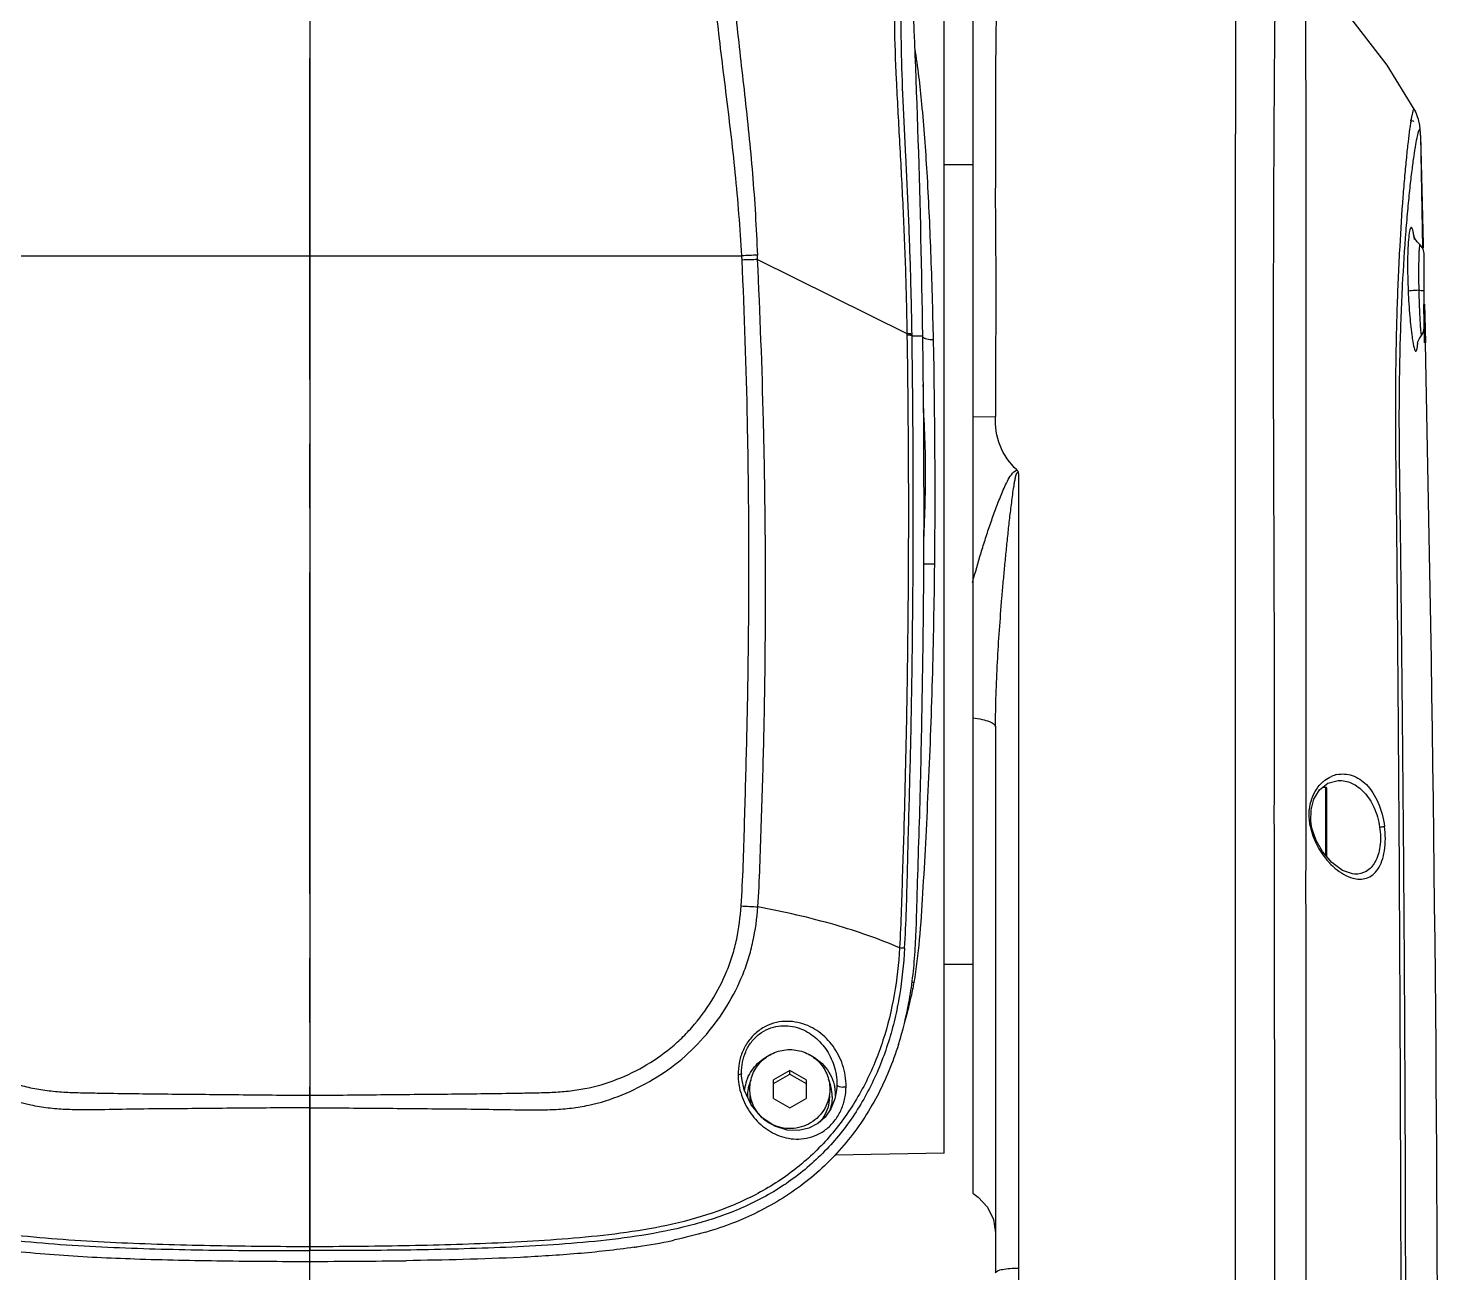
# Model space of a CAD drawing. Header units: millimetres. Extents: x 5828 to 6704, y 123 to 421.
# Drawn here: x 6366.38 to 6374.6, y 265.62 to 272.88 of the extents above; entities that cross this region are included whole.
import ezdxf

# ---------------------------------------------------------------- set-up
doc = ezdxf.new("R2010")
doc.units = ezdxf.units.MM
doc.linetypes.add('CENTER', pattern=[0.6, 0.375, -0.075, 0.075, -0.075])
doc.layers.add('中心线', color=7, linetype='Continuous')
doc.layers.add('外形图', color=7, linetype='Continuous')

msp = doc.modelspace()

# ---------------------------------------------------------------- linework, layer by layer
at = {"layer": '中心线', "linetype": 'CENTER', "ltscale": 5}
msp.add_line((6368.0234, 228.8349), (6368.0234, 277.6395), dxfattribs=at)
at = {"layer": '外形图'}
for p, q in [((6368.0234, 274.2573), (6368.0234, 266.6596)), ((6371.89, 273.3178), (6371.89, 266.0879)), ((6373.4234, 273.3019), (6373.4234, 272.2691)), ((6371.7234, 266.3222), (6371.7234, 273.1924)), ((6374.4618, 272.3422), (6374.4619, 272.3422)), ((6374.4638, 272.3407), (6374.4619, 272.3422)), ((6373.4234, 269.228), (6373.4234, 272.268)), ((6374.5025, 272.259), (6374.5025, 272.2592)), ((6374.5025, 272.259), (6374.5181, 271.6234)), ((6374.5025, 272.259), (6374.5142, 271.603)), ((6371.7234, 272.0906), (6371.89, 272.0906)), ((6374.5181, 271.6234), (6374.5186, 271.6031)), ((6365.503, 271.5573), (6370.5437, 271.5573)), ((6370.6354, 271.5347), (6371.5063, 271.1035)), ((6374.5234, 271.1345), (6374.5234, 271.5712)), ((6374.5201, 271.2739), (6374.5241, 271.0484)), ((6374.5261, 271.274), (6374.5293, 271.1309)), ((6371.5063, 271.1035), (6371.5064, 271.0951)), ((6371.5363, 271.0906), (6371.5361, 271.0991)), ((6371.5363, 271.0906), (6371.5881, 271.0906)), ((6371.5364, 271.0906), (6371.5992, 271.0906)), ((6371.5881, 271.0906), (6371.599, 271.0906)), ((6373.4234, 270.5547), (6373.4234, 271.123)), ((6374.5293, 271.1309), (6374.5311, 271.0485)), ((6371.6021, 270.7929), (6371.602, 270.8057)), ((6371.6026, 270.7928), (6371.6025, 270.8056)), ((6371.89, 270.6181), (6372.023, 270.6192)), ((6372.1593, 268.8258), (6372.1593, 270.2849)), ((6372.1593, 265.6514), (6372.1593, 270.2849)), ((6373.4233, 269.228), (6373.4234, 269.9161)), ((6371.6051, 269.758), (6371.6053, 269.8048)), ((6371.6054, 269.7579), (6371.6056, 269.8047)), ((6371.6689, 269.7573), (6371.6051, 269.7579)), ((6372.0234, 268.8089), (6372.0234, 265.624)), ((6373.9133, 268.4418), (6373.9622, 268.4808)), ((6373.9328, 268.4573), (6373.95, 268.4573)), ((6373.95, 268.059), (6373.95, 268.4573)), ((6373.9622, 268.4808), (6374.0218, 268.4964)), ((6374.0218, 268.4964), (6374.0222, 268.4964)), ((6373.9567, 268.0512), (6373.9567, 268.4506)), ((6373.9845, 268.0186), (6373.9311, 268.0813)), ((6371.7234, 267.424), (6371.89, 267.424)), ((6371.5407, 267.2806), (6371.5416, 267.2845)), ((6371.5415, 267.2795), (6371.5423, 267.2836)), ((6372.1593, 265.6514), (6372.1593, 267.2842)), ((6370.5421, 266.7751), (6370.5416, 266.7891)), ((6370.5435, 266.7567), (6370.5421, 266.7751)), ((6370.5437, 266.7551), (6370.5435, 266.7567)), ((6370.8234, 266.8043), (6370.7281, 266.75)), ((6370.7281, 266.7291), (6370.8234, 266.7835)), ((6370.7281, 266.6414), (6370.7281, 266.75)), ((6370.8234, 266.7835), (6370.8234, 266.8043)), ((6370.9186, 266.75), (6370.8234, 266.8043)), ((6370.8234, 266.7835), (6370.9186, 266.7291)), ((6370.9186, 266.75), (6370.9186, 266.6414)), ((6371.0956, 266.6887), (6371.0955, 266.6884)), ((6371.0971, 266.7078), (6371.0956, 266.6887)), ((6371.0976, 266.7215), (6371.0971, 266.7078)), ((6368.0234, 266.5868), (6368.0234, 265.7755)), ((6370.7281, 266.6414), (6370.8234, 266.587)), ((6370.8234, 266.587), (6370.9186, 266.6414)), ((6371.7234, 266.3222), (6371.0854, 266.3111)), ((6370.6387, 265.9816), (6370.6367, 265.9807)), ((6370.6394, 265.9801), (6370.6375, 265.9791)), ((6368.0234, 265.7755), (6368.0234, 265.7532)), ((6368.0234, 265.7651), (6368.0234, 265.7576)), ((6368.0234, 265.6906), (6368.0234, 265.7532))]:
    msp.add_line(p, q, dxfattribs=at)
for points in [[(6374.4659, 272.4134), (6374.3085, 272.6699), (6374.0714, 272.9759), (6373.8313, 273.2227)], [(6374.5025, 272.259), (6374.5021, 272.2704), (6374.5007, 272.2931), (6374.4976, 272.3188), (6374.4903, 272.3531), (6374.4723, 272.4011), (6374.4659, 272.4134)], [(6373.4234, 271.123), (6373.4234, 271.5308), (6373.4234, 271.9179), (6373.4234, 272.2692)], [(6374.4987, 271.623), (6374.4834, 271.6378), (6374.4688, 271.6584), (6374.4627, 271.6716), (6374.4619, 271.6741)], [(6374.5234, 271.5713), (6374.5179, 271.5978), (6374.5023, 271.6199), (6374.4987, 271.623)], [(6374.4845, 271.0477), (6374.4844, 271.0468), (6374.487, 271.0555), (6374.496, 271.0748), (6374.5079, 271.0917)], [(6374.5079, 271.0917), (6374.518, 271.1082), (6374.5234, 271.1345)], [(6373.867, 268.2303), (6373.8628, 268.2586), (6373.8634, 268.3249), (6373.88, 268.3875), (6373.9133, 268.4418)], [(6373.9311, 268.0813), (6373.894, 268.1465), (6373.8708, 268.2126), (6373.867, 268.2303)], [(6374.1177, 267.9499), (6374.1058, 267.9509), (6374.0469, 267.9718), (6373.9845, 268.0186)], [(6371.0956, 266.6887), (6371.0858, 266.6385), (6371.0621, 266.5801), (6371.0288, 266.5324), (6370.9866, 266.4946), (6370.9344, 266.4673), (6370.874, 266.4537), (6370.8077, 266.4565), (6370.7363, 266.4794), (6370.6614, 266.5289), (6370.597, 266.6046), (6370.5572, 266.6906), (6370.5435, 266.7567)], [(6371.89, 266.0879), (6371.9226, 266.0658), (6371.9768, 266.0075), (6372.0115, 265.9358), (6372.0234, 265.857)]]:
    msp.add_lwpolyline(points, dxfattribs=at)
for centre, radius, start, end in [((6305.2416, 270.1397), 66.3642, 0.821026, 2.790181), ((6370.7109, 268.2781), 3.2834, 91.33253, 92.91797), ((6368.6316, 271.4454), 1.9154, 2.60525, 3.34883), ((6370.6697, 268.2727), 3.2622, 90.60305, 92.19099), ((6368.6196, 271.4793), 2.0165, 1.57475, 2.31271), ((6380.8647, 271.4904), 6.374, 181.21036, 181.94439), ((6307.5701, 270.1732), 64.0355, 0.565826, 0.820896), ((6328.2538, 270.1608), 43.417, 359.46758, 1.19464), ((6375.5031, 271.2347), 1.061, 188.2624, 189.12226), ((6067.2441, 264.3977), 307.359, 358.792221, 1.239895), ((6298.7461, 270.077), 72.86, 359.785923, 0.562953), ((6374.0715, 268.3302), 0.2098, 131.32526, 134.8541), ((6373.95, 268.4506), 0.00667, 0, 90), ((6374.0529, 268.3598), 0.1747, 102.64023, 113.44007), ((6373.004, 277.8251), 9.6834, 277.4754, 277.64516), ((6374.2913, 268.3179), 0.4405, 220.45163, 222.93463), ((6374.2845, 268.3116), 0.4311, 222.94053, 223.52576), ((6371.9963, 291.1174), 23.3983, 266.4293, 266.6697), ((6371.5418, 267.227), 0.0906, 85.56575, 94.11963), ((6369.3451, 267.7213), 2.2404, 348.73462, 349.61169), ((6369.4343, 267.5899), 2.1196, 349.44777, 350.22179), ((6369.3224, 267.6087), 2.2331, 350.23309, 350.97478), ((6369.3984, 267.71), 2.1859, 346.49594, 347.4552), ((6369.1829, 267.6313), 2.3744, 350.9629, 351.67023), ((6369.3718, 267.7159), 2.2132, 347.45559, 348.62857), ((6369.5174, 267.5668), 2.0337, 342.52159, 349.65894), ((6369.4821, 267.6889), 2.0996, 343.3569, 346.52152), ((6370.8002, 266.773), 0.2787, 178.97717, 183.95926), ((6370.8186, 266.6568), 0.2622, 163.47841, 173.97167), ((6370.8164, 266.6573), 0.26, 160.57446, 163.45642), ((6370.818, 266.6539), 0.2416, 157.07326, 164.02862), ((6370.8273, 266.6534), 0.2431, 10.60008, 24.32757), ((6401.9509, 266.6232), 33.9275, 179.93852, 180.06147), ((6370.8183, 266.6538), 0.2419, 169.69, 179.52288), ((6370.8145, 266.654), 0.2382, 179.54638, 179.99993), ((6370.8173, 266.654), 0.241, 180.00006, 181.16838), ((6370.818, 266.6539), 0.2417, 164.04575, 169.69919), ((6370.8189, 266.6541), 0.2288, 180.03924, 192.68006), ((6370.828, 266.6541), 0.2287, 318.95571, 359.95826), ((6370.8306, 266.6541), 0.2397, 7.18993, 10.58459), ((6370.8293, 266.654), 0.2411, 0.00112, 7.18585), ((6370.8322, 266.654), 0.2382, 359.54642, 359.99993), ((6370.8279, 266.6567), 0.2625, 6.76121, 10.86499), ((6370.8299, 266.6569), 0.2605, 0.65202, 6.76676), ((6370.8331, 266.657), 0.2573, 0.00015, 0.64129), ((6370.8228, 266.6996), 0.2343, 228.60743, 242.85494), ((6369.7518, 267.8425), 2.0642, 286.36405, 291.12848), ((6369.8521, 267.5805), 1.7837, 291.15574, 296.12624), ((6369.3241, 269.7931), 4.0633, 278.37452, 278.71511), ((6369.4203, 269.1965), 3.4591, 278.63824, 281.97941), ((6369.5118, 268.7453), 2.9987, 282.05764, 282.30443), ((6367.9601, 311.985), 46.2944, 270.07833, 270.77391)]:
    msp.add_arc(centre, radius, start, end, dxfattribs=at)
for points, knots in [([(6370.5437, 271.5573), (6370.534, 271.7188), (6370.5088, 272.0384), (6370.4521, 272.5067), (6370.4047, 272.8845), (6370.3761, 273.1714), (6370.3602, 273.368), (6370.3511, 273.5473), (6370.3508, 273.7057), (6370.3616, 273.8406), (6370.3816, 273.9509), (6370.4055, 274.038), (6370.4277, 274.0964), (6370.444, 274.1331), (6370.4538, 274.1537), (6370.4611, 274.17), (6370.4641, 274.18), (6370.4644, 274.1843)], [0, 0, 0, 0, 0.182947, 0.362321, 0.533378, 0.613466, 0.688321, 0.756466, 0.816432, 0.867294, 0.909226, 0.942994, 0.969324, 0.979781, 0.988409, 0.995146, 1, 1, 1, 1]), ([(6370.5713, 274.1541), (6370.5713, 274.1496), (6370.5692, 274.1389), (6370.56, 274.1128), (6370.5426, 274.0694), (6370.5213, 274.002), (6370.4989, 273.9143), (6370.4799, 273.8042), (6370.4682, 273.6705), (6370.468, 273.5139), (6370.4765, 273.3373), (6370.4907, 273.144), (6370.5173, 272.8625), (6370.561, 272.4921), (6370.6089, 272.0324), (6370.628, 271.7191), (6370.6345, 271.5607)], [0, 0, 0, 0, 0.005247, 0.01228, 0.031896, 0.058845, 0.093284, 0.135766, 0.186982, 0.247126, 0.315279, 0.389913, 0.469653, 0.639773, 0.818042, 1, 1, 1, 1]), ([(6371.4916, 273.4552), (6371.4887, 273.4519), (6371.4833, 273.4425), (6371.472, 273.4149), (6371.4592, 273.3631), (6371.4471, 273.2816), (6371.438, 273.176), (6371.4327, 273.0496), (6371.4328, 272.8506), (6371.4436, 272.5763), (6371.4628, 272.2274), (6371.4826, 271.8607), (6371.4984, 271.4843), (6371.5045, 271.2309), (6371.5063, 271.1035)], [0, 0, 0, 0, 0.005625, 0.013683, 0.037809, 0.073109, 0.118402, 0.172407, 0.233839, 0.371374, 0.5212, 0.677923, 0.838107, 1, 1, 1, 1]), ([(6371.5361, 271.0991), (6371.5355, 271.1575), (6371.533, 271.274), (6371.5271, 271.5059), (6371.5166, 271.7924), (6371.5006, 272.1298), (6371.4842, 272.4538), (6371.4729, 272.7541), (6371.4727, 272.9826), (6371.4826, 273.1395), (6371.492, 273.2302), (6371.5035, 273.2992), (6371.5129, 273.3373), (6371.5184, 273.3521)], [0, 0, 0, 0, 0.077588, 0.154872, 0.308133, 0.458558, 0.603678, 0.73921, 0.857938, 0.90712, 0.948037, 0.979038, 1, 1, 1, 1]), ([(6372.0234, 273.3224), (6372.0238, 273.3214), (6372.0231, 273.317), (6372.0239, 273.3079), (6372.0237, 273.2923), (6372.0242, 273.2708), (6372.0244, 273.2432), (6372.025, 273.1945), (6372.026, 273.119), (6372.0269, 273.0114), (6372.026, 272.8815), (6372.0239, 272.7303), (6372.0231, 272.5587), (6372.024, 272.3677), (6372.0235, 272.1589), (6372.0216, 271.9336), (6372.0225, 271.6933), (6372.0254, 271.4399), (6372.0248, 271.1748), (6372.0226, 270.8999), (6372.0228, 270.7136), (6372.023, 270.6192)], [0, 0, 0, 0, 0.001197, 0.004655, 0.010372, 0.018341, 0.028553, 0.040992, 0.072421, 0.112337, 0.160468, 0.216525, 0.280164, 0.350951, 0.428392, 0.511957, 0.601016, 0.694967, 0.793246, 0.895233, 1, 1, 1, 1]), ([(6373.6596, 273.2935), (6373.659, 273.2935), (6373.6594, 273.2896), (6373.6582, 273.2853), (6373.6582, 273.2752), (6373.6575, 273.2623), (6373.657, 273.2453), (6373.6565, 273.2246), (6373.6559, 273.2002), (6373.6551, 273.1603), (6373.654, 273.1013), (6373.6527, 273.0199), (6373.6515, 272.9245), (6373.6503, 272.8157), (6373.6494, 272.6938), (6373.6481, 272.5066), (6373.6464, 272.2443), (6373.6447, 271.8989), (6373.6436, 271.5169), (6373.6429, 271.105), (6373.6425, 270.7463), (6373.6449, 270.4506), (6373.6457, 270.1508), (6373.6456, 269.7754), (6373.6488, 269.325), (6373.6487, 268.8744), (6373.6473, 268.4236), (6373.648, 267.8223), (6373.6496, 267.0701), (6373.6505, 266.1671), (6373.6506, 265.2633), (6373.6512, 264.3587), (6373.6524, 263.4535), (6373.65, 262.5474), (6373.6492, 261.6407), (6373.6478, 261.0359), (6373.6451, 260.7334)], [0, 0, 0, 0, 0.000153, 0.000602, 0.001351, 0.002399, 0.003748, 0.005397, 0.007342, 0.009581, 0.014933, 0.021427, 0.029031, 0.037711, 0.047431, 0.05815, 0.082411, 0.110076, 0.140658, 0.173642, 0.208477, 0.226327, 0.244252, 0.280106, 0.315969, 0.351843, 0.387729, 0.423631, 0.495474, 0.567374, 0.63933, 0.711344, 0.783417, 0.85555, 0.927742, 1, 1, 1, 1]), ([(6373.8345, 262.563), (6373.8347, 263.086), (6373.8344, 263.8701), (6373.8341, 264.915), (6373.8347, 265.6978), (6373.8353, 266.48), (6373.8348, 267.2616), (6373.8337, 268.0428), (6373.8361, 268.8232), (6373.8363, 269.6034), (6373.8355, 270.2523), (6373.8358, 270.7663), (6373.8357, 271.1391), (6373.8355, 271.4943), (6373.8353, 271.8265), (6373.8352, 272.1312), (6373.8349, 272.4043), (6373.8341, 272.6105), (6373.8336, 272.757), (6373.8333, 272.852), (6373.8332, 272.9367), (6373.833, 273.0107), (6373.8328, 273.0737), (6373.8326, 273.1256), (6373.8323, 273.1617), (6373.8321, 273.185), (6373.832, 273.1981), (6373.8316, 273.2083), (6373.8319, 273.2158), (6373.8311, 273.22), (6373.8317, 273.2223), (6373.8313, 273.2227)], [0, 0, 0, 0, 0.147177, 0.220666, 0.294094, 0.367471, 0.440801, 0.514082, 0.587304, 0.660451, 0.733652, 0.769922, 0.805106, 0.838589, 0.86988, 0.89859, 0.924338, 0.946757, 0.956624, 0.96555, 0.973503, 0.980454, 0.986373, 0.991242, 0.99505, 0.996551, 0.997783, 0.998744, 0.999434, 0.999853, 1, 1, 1, 1]), ([(6371.6613, 271.066), (6371.6576, 271.2377), (6371.6484, 271.5639), (6371.6274, 272.023), (6371.5988, 272.418), (6371.571, 272.6579), (6371.5541, 272.7647)], [0, 0, 0, 0, 0.302584, 0.574885, 0.809424, 1, 1, 1, 1]), ([(6374.4659, 272.4133), (6374.4655, 272.4141), (6374.4629, 272.4157), (6374.4603, 272.4095), (6374.4577, 272.4025), (6374.4545, 272.3895), (6374.451, 272.3727), (6374.4471, 272.3511), (6374.443, 272.3251), (6374.4367, 272.2817), (6374.4286, 272.2165), (6374.4189, 272.1256), (6374.4089, 272.0184), (6374.3947, 271.8455), (6374.3786, 271.5954), (6374.3641, 271.2596), (6374.3555, 270.8831), (6374.3552, 270.4777), (6374.3613, 270.057), (6374.3653, 269.631), (6374.3687, 269.2047), (6374.3731, 268.6354), (6374.3781, 267.9231), (6374.382, 267.0674), (6374.3854, 266.2105), (6374.3886, 265.0656), (6374.389, 263.9193), (6374.3855, 262.7718), (6374.3808, 262.0536), (6374.3775, 261.4786), (6374.3734, 261.0461), (6374.3719, 260.6111), (6374.378, 260.32), (6374.3827, 260.1738)], [0, 0, 0, 0, 0.000211, 0.00055, 0.001236, 0.002287, 0.003706, 0.005491, 0.00764, 0.010151, 0.016239, 0.023722, 0.032536, 0.042606, 0.066209, 0.093907, 0.124922, 0.158434, 0.193164, 0.227967, 0.262756, 0.297591, 0.367368, 0.437211, 0.507162, 0.57722, 0.717588, 0.787888, 0.858253, 0.893476, 0.928698, 0.964183, 1, 1, 1, 1]), ([(6374.4416, 272.3489), (6374.4427, 272.3482), (6374.4456, 272.3463), (6374.4487, 272.3441), (6374.4511, 272.344)], [0, 0, 0, 0, 0.348756, 1, 1, 1, 1]), ([(6374.5025, 272.2591), (6374.5024, 272.2644), (6374.502, 272.2735), (6374.501, 272.2839), (6374.4998, 272.2898), (6374.4989, 272.2925), (6374.4979, 272.2943), (6374.4953, 272.2949), (6374.4927, 272.2899), (6374.4897, 272.2828), (6374.4861, 272.27), (6374.48, 272.2444), (6374.4718, 272.2004), (6374.4615, 272.1341), (6374.4503, 272.0497), (6374.4386, 271.9479), (6374.4268, 271.8295), (6374.4108, 271.641), (6374.3935, 271.3708), (6374.38, 271.0111), (6374.3748, 270.6129), (6374.3803, 270.1919), (6374.386, 269.761), (6374.3906, 269.3286), (6374.3964, 268.7515), (6374.4031, 268.0294), (6374.4086, 267.1621), (6374.4124, 266.2939), (6374.4145, 265.4247), (6374.4146, 264.5546), (6374.413, 263.6835), (6374.4097, 262.8112), (6374.4058, 262.0837), (6374.4015, 261.5012), (6374.398, 261.0634), (6374.3935, 260.6232), (6374.3985, 260.3288), (6374.4024, 260.1809)], [0, 0, 0, 0, 0.001316, 0.002246, 0.002569, 0.002801, 0.002951, 0.003054, 0.00339, 0.004077, 0.005139, 0.00658, 0.010604, 0.01614, 0.023159, 0.031609, 0.041421, 0.05252, 0.078278, 0.108202, 0.141332, 0.176518, 0.212089, 0.247637, 0.283214, 0.354489, 0.42581, 0.49721, 0.568698, 0.640257, 0.711899, 0.783633, 0.85547, 0.891406, 0.927358, 0.963489, 1, 1, 1, 1]), ([(6374.4642, 271.6721), (6374.4629, 271.6799), (6374.461, 271.6908), (6374.4578, 271.704), (6374.4556, 271.7112), (6374.4534, 271.7166), (6374.4513, 271.7202), (6374.4488, 271.7223), (6374.4459, 271.7216), (6374.4439, 271.7188), (6374.4408, 271.712), (6374.4356, 271.6895), (6374.4334, 271.6683), (6374.432, 271.6518)], [0, 0, 0, 0, 0.186757, 0.259874, 0.319061, 0.364428, 0.396569, 0.417606, 0.434987, 0.459811, 0.496807, 0.611267, 1, 1, 1, 1]), ([(6374.4672, 271.6513), (6374.467, 271.6532), (6374.466, 271.6601), (6374.465, 271.667), (6374.4642, 271.6721)], [0, 0, 0, 0, 0.264354, 1, 1, 1, 1]), ([(6374.432, 271.6518), (6374.4282, 271.6079), (6374.4257, 271.5077), (6374.4278, 271.4077), (6374.4302, 271.3517)], [0, 0, 0, 0, 0.440286, 1, 1, 1, 1]), ([(6374.4987, 271.623), (6374.498, 271.6236), (6374.4956, 271.6169), (6374.4956, 271.6102), (6374.4935, 271.5923), (6374.4931, 271.5798), (6374.4928, 271.5722)], [0, 0, 0, 0, 0.054578, 0.239862, 0.557913, 1, 1, 1, 1]), ([(6370.539, 267.7645), (6370.5504, 267.9213), (6370.5588, 268.2357), (6370.5726, 268.7069), (6370.5817, 269.1783), (6370.5855, 269.6496), (6370.5841, 270.1208), (6370.575, 270.7486), (6370.5591, 271.2191), (6370.545, 271.5325)], [0, 0, 0, 0, 0.125098, 0.250195, 0.37528, 0.500338, 0.625353, 0.750311, 1, 1, 1, 1]), ([(6370.637, 267.7586), (6370.6474, 267.9158), (6370.6567, 268.2308), (6370.6725, 268.703), (6370.6802, 269.1754), (6370.6826, 269.6478), (6370.6794, 270.12), (6370.6676, 270.7491), (6370.6504, 271.2206), (6370.6354, 271.5347)], [0, 0, 0, 0, 0.125092, 0.250182, 0.375262, 0.500318, 0.625335, 0.750298, 1, 1, 1, 1]), ([(6374.4928, 271.5722), (6374.4922, 271.558), (6374.4903, 271.4858), (6374.4909, 271.4136), (6374.4921, 271.3558)], [0, 0, 0, 0, 0.197653, 1, 1, 1, 1]), ([(6374.4921, 271.3558), (6374.4779, 271.355), (6374.4573, 271.3535), (6374.4366, 271.3529), (6374.4302, 271.3517)], [0, 0, 0, 0, 0.687217, 1, 1, 1, 1]), ([(6374.4302, 271.3517), (6374.4324, 271.3021), (6374.4381, 271.2121), (6374.4473, 271.1223), (6374.4531, 271.0822)], [0, 0, 0, 0, 0.550719, 1, 1, 1, 1]), ([(6374.4921, 271.3558), (6374.4964, 271.3557), (6374.504, 271.3556), (6374.513, 271.3555), (6374.5182, 271.3553), (6374.5211, 271.3553), (6374.5223, 271.355), (6374.5234, 271.3552), (6374.5234, 271.355)], [0, 0, 0, 0, 0.415283, 0.732905, 0.848102, 0.931704, 0.982531, 1, 1, 1, 1]), ([(6374.4943, 271.2741), (6374.4948, 271.2615), (6374.4965, 271.2177), (6374.4987, 271.1739), (6374.5009, 271.1428)], [0, 0, 0, 0, 0.289084, 1, 1, 1, 1]), ([(6371.5067, 271.0951), (6371.5114, 270.7974), (6371.5154, 270.3507), (6371.5146, 269.755), (6371.5109, 269.3078), (6371.504, 268.8606), (6371.4958, 268.4879), (6371.4877, 268.1897), (6371.4804, 267.9661), (6371.4733, 267.7426), (6371.468, 267.5935), (6371.4638, 267.5191)], [0, 0, 0, 0, 0.249696, 0.374666, 0.499692, 0.624756, 0.749841, 0.812387, 0.874928, 0.937465, 1, 1, 1, 1]), ([(6371.4929, 267.5177), (6371.5024, 267.6663), (6371.5079, 267.8899), (6371.515, 268.1877), (6371.5214, 268.4112), (6371.5274, 268.6345), (6371.5337, 268.9324), (6371.5391, 269.3048), (6371.5431, 269.7515), (6371.5442, 270.3468), (6371.5407, 270.7932), (6371.5364, 271.0906)], [0, 0, 0, 0, 0.125069, 0.187616, 0.250155, 0.312689, 0.375219, 0.500269, 0.625286, 0.75026, 1, 1, 1, 1]), ([(6371.5361, 271.0991), (6371.5351, 271.0998), (6371.5318, 271.1007), (6371.5257, 271.1018), (6371.5168, 271.1027), (6371.5101, 271.1033), (6371.5063, 271.1035)], [0, 0, 0, 0, 0.119198, 0.327592, 0.62319, 1, 1, 1, 1]), ([(6371.5363, 271.0906), (6371.5353, 271.0913), (6371.532, 271.0922), (6371.5258, 271.0933), (6371.517, 271.0943), (6371.5102, 271.0948), (6371.5064, 271.0951)], [0, 0, 0, 0, 0.119307, 0.327721, 0.623278, 1, 1, 1, 1]), ([(6374.5009, 271.1428), (6374.5015, 271.1351), (6374.5026, 271.1216), (6374.5039, 271.1071), (6374.5055, 271.0978), (6374.5058, 271.0949), (6374.5073, 271.0911), (6374.5079, 271.0917)], [0, 0, 0, 0, 0.447487, 0.767406, 0.876541, 0.951162, 1, 1, 1, 1]), ([(6371.6151, 271.0726), (6371.6131, 271.0733), (6371.607, 271.0759), (6371.6009, 271.0797), (6371.5981, 271.0835)], [0, 0, 0, 0, 0.300631, 1, 1, 1, 1]), ([(6371.6613, 271.0659), (6371.657, 271.0659), (6371.6414, 271.0663), (6371.6257, 271.0687), (6371.6151, 271.0726)], [0, 0, 0, 0, 0.27258, 1, 1, 1, 1]), ([(6374.4555, 271.0665), (6374.4581, 271.0507), (6374.4617, 271.0304), (6374.4681, 271.009), (6374.4714, 271.0028), (6374.4734, 271.0002), (6374.4761, 270.9999), (6374.4781, 271.0023), (6374.4797, 271.0059), (6374.4813, 271.0113), (6374.4828, 271.0184), (6374.4847, 271.0313), (6374.4857, 271.0419), (6374.4863, 271.0495)], [0, 0, 0, 0, 0.392303, 0.506065, 0.542179, 0.565795, 0.581981, 0.602639, 0.634895, 0.680544, 0.74002, 0.813326, 1, 1, 1, 1]), ([(6371.605, 269.8766), (6371.6068, 269.9481), (6371.6129, 270.091), (6371.6173, 270.3056), (6371.611, 270.5202), (6371.6042, 270.6631), (6371.6022, 270.7346)], [0, 0, 0, 0, 0.250004, 0.499998, 0.749994, 1, 1, 1, 1]), ([(6372.1479, 270.3078), (6372.1051, 270.3463), (6372.0385, 270.4451), (6372.0194, 270.5621), (6372.023, 270.619)], [0, 0, 0, 0, 0.502702, 1, 1, 1, 1]), ([(6371.8899, 269.6521), (6371.9051, 269.7097), (6371.9297, 269.7956), (6371.9652, 269.9093), (6371.9933, 269.994), (6372.0231, 270.0777), (6372.0554, 270.1613), (6372.0897, 270.2397), (6372.122, 270.2958), (6372.1483, 270.3075)], [0, 0, 0, 0, 0.25153, 0.377213, 0.502762, 0.628129, 0.753277, 0.878188, 1, 1, 1, 1]), ([(6372.0234, 268.8087), (6372.0234, 268.8716), (6372.0257, 268.9974), (6372.034, 269.1857), (6372.0458, 269.3735), (6372.0579, 269.5296), (6372.0686, 269.6541), (6372.0772, 269.7473), (6372.0863, 269.8403), (6372.096, 269.9331), (6372.1045, 270.0103), (6372.1117, 270.072), (6372.1174, 270.1181), (6372.1234, 270.1642), (6372.1289, 270.2026), (6372.1337, 270.2331), (6372.1379, 270.256), (6372.1415, 270.273), (6372.1451, 270.2841), (6372.1471, 270.2896), (6372.151, 270.2944), (6372.1551, 270.2951), (6372.157, 270.2955)], [0, 0, 0, 0, 0.125926, 0.251641, 0.377118, 0.502331, 0.564824, 0.627233, 0.689552, 0.75178, 0.813916, 0.844951, 0.875965, 0.906961, 0.937942, 0.953429, 0.968917, 0.984407, 0.988285, 0.992172, 0.996056, 1, 1, 1, 1]), ([(6372.157, 270.2963), (6372.1558, 270.2963), (6372.1543, 270.2992), (6372.1521, 270.3031), (6372.1496, 270.306), (6372.1479, 270.3078)], [0, 0, 0, 0, 0.246373, 0.500538, 1, 1, 1, 1]), ([(6372.1593, 270.2849), (6372.1573, 270.2846), (6372.1568, 270.2913), (6372.157, 270.2944), (6372.157, 270.2963)], [0, 0, 0, 0, 0.502059, 1, 1, 1, 1]), ([(6371.5323, 267.2874), (6371.5396, 267.3382), (6371.551, 267.4407), (6371.5598, 267.5951), (6371.5644, 267.7501), (6371.5698, 267.9563), (6371.5792, 268.2134), (6371.5874, 268.522), (6371.5935, 268.8308), (6371.6008, 269.2429), (6371.6044, 269.552), (6371.6054, 269.7579)], [0, 0, 0, 0, 0.062332, 0.124965, 0.187723, 0.250445, 0.375243, 0.49989, 0.624998, 0.750084, 1, 1, 1, 1]), ([(6371.5488, 267.3173), (6371.5628, 267.4), (6371.584, 267.5737), (6371.6006, 267.8448), (6371.6162, 268.1342), (6371.6316, 268.4394), (6371.6453, 268.7574), (6371.66, 269.1981), (6371.6659, 269.5325), (6371.6688, 269.7573)], [0, 0, 0, 0, 0.103035, 0.214426, 0.333382, 0.458792, 0.589441, 0.724064, 1, 1, 1, 1]), ([(6373.422, 260.5397), (6373.4225, 261.2658), (6373.4241, 264.1619), (6373.4233, 267.058), (6373.4233, 269.228)], [0, 0, 0, 0, 0.250718, 1, 1, 1, 1]), ([(6371.89, 268.8618), (6371.9086, 268.8594), (6371.9416, 268.8538), (6371.9794, 268.8435), (6372.0023, 268.8331), (6372.0158, 268.8246), (6372.0234, 268.8149), (6372.0234, 268.8089)], [0, 0, 0, 0, 0.376051, 0.672661, 0.786743, 0.877547, 1, 1, 1, 1]), ([(6373.859, 268.2288), (6373.8497, 268.2767), (6373.8499, 268.3692), (6373.8951, 268.4508), (6373.9235, 268.479)], [0, 0, 0, 0, 0.549538, 1, 1, 1, 1]), ([(6373.9329, 268.4878), (6373.9368, 268.4912), (6373.9523, 268.5039), (6373.9698, 268.5141), (6373.9834, 268.52)], [0, 0, 0, 0, 0.260287, 1, 1, 1, 1]), ([(6374.0146, 268.5302), (6374.0436, 268.5367), (6374.1099, 268.533), (6374.1981, 268.4711), (6374.2629, 268.3642), (6374.2859, 268.2761), (6374.2923, 268.2278)], [0, 0, 0, 0, 0.19455, 0.410998, 0.67985, 1, 1, 1, 1]), ([(6374.0222, 268.4964), (6374.0488, 268.4969), (6374.1058, 268.4849), (6374.1805, 268.4283), (6374.2372, 268.3377), (6374.2579, 268.264), (6374.2638, 268.224)], [0, 0, 0, 0, 0.201954, 0.426259, 0.692974, 1, 1, 1, 1]), ([(6373.867, 268.2303), (6373.8669, 268.2305), (6373.8659, 268.2299), (6373.8646, 268.23), (6373.862, 268.2293), (6373.8601, 268.229), (6373.859, 268.2288)], [0, 0, 0, 0, 0.067335, 0.264114, 0.578962, 1, 1, 1, 1]), ([(6373.859, 268.2288), (6373.8671, 268.1912), (6373.8914, 268.1205), (6373.9333, 268.0589), (6373.9562, 268.0321)], [0, 0, 0, 0, 0.522309, 1, 1, 1, 1]), ([(6374.1069, 267.9267), (6374.133, 267.9195), (6374.1767, 267.9177), (6374.2262, 267.9451), (6374.257, 267.9803), (6374.2798, 268.0286), (6374.2996, 268.112), (6374.2984, 268.1809), (6374.2923, 268.2278)], [0, 0, 0, 0, 0.192141, 0.287765, 0.394129, 0.518699, 0.664188, 1, 1, 1, 1]), ([(6374.2638, 268.224), (6374.2693, 268.1865), (6374.2711, 268.116), (6374.2463, 268.0227), (6374.191, 267.9603), (6374.1418, 267.9494), (6374.1193, 267.9498)], [0, 0, 0, 0, 0.323785, 0.595422, 0.807319, 1, 1, 1, 1]), ([(6373.9719, 268.0146), (6373.9823, 268.0036), (6374.0215, 267.9666), (6374.0694, 267.937), (6374.1069, 267.9267)], [0, 0, 0, 0, 0.280713, 1, 1, 1, 1]), ([(6368.0234, 266.5868), (6367.8876, 266.5859), (6367.684, 266.5851), (6367.4125, 266.5823), (6367.209, 266.5808), (6367.0054, 266.5792), (6366.8358, 266.5752), (6366.7001, 266.5741), (6366.5983, 266.5758), (6366.4967, 266.5836), (6366.3626, 266.6059), (6366.2322, 266.6466), (6366.1087, 266.7033), (6366.0192, 266.7522), (6365.9336, 266.8076), (6365.8261, 266.8908), (6365.7056, 267.0116), (6365.5861, 267.1775), (6365.5085, 267.3294), (6365.4626, 267.4576), (6365.4285, 267.5893), (6365.4148, 267.6908), (6365.4097, 267.7586)], [0, 0, 0, 0, 0.12496, 0.187436, 0.249915, 0.312378, 0.374812, 0.406055, 0.437303, 0.468528, 0.499792, 0.562258, 0.59353, 0.624809, 0.656067, 0.687316, 0.749804, 0.812298, 0.874847, 0.90613, 0.937425, 1, 1, 1, 1]), ([(6365.5077, 267.7645), (6365.5119, 267.6997), (6365.5239, 267.6025), (6365.556, 267.4764), (6365.5999, 267.3539), (6365.6746, 267.2088), (6365.7911, 267.0518), (6365.9326, 266.9164), (6366.0971, 266.8106), (6366.2456, 266.7433), (6366.3707, 266.7075), (6366.4665, 266.6896), (6366.5634, 266.6793), (6366.6607, 266.6748), (6366.758, 266.6732), (6366.8878, 266.6711), (6367.05, 266.6689), (6367.2447, 266.6668), (6367.4393, 266.665), (6367.6989, 266.6626), (6367.8936, 266.6606), (6368.0234, 266.6596)], [0, 0, 0, 0, 0.062559, 0.093845, 0.125134, 0.187677, 0.250175, 0.31265, 0.375124, 0.43763, 0.468865, 0.500137, 0.531401, 0.562633, 0.593874, 0.625112, 0.687582, 0.750062, 0.812546, 0.87503, 1, 1, 1, 1]), ([(6368.0234, 266.6596), (6368.1532, 266.6606), (6368.3479, 266.6626), (6368.6074, 266.665), (6368.8021, 266.6668), (6368.9968, 266.669), (6369.159, 266.6709), (6369.2888, 266.6732), (6369.3861, 266.6752), (6369.4834, 266.6792), (6369.6126, 266.6925), (6369.7714, 266.7304), (6369.95, 266.8102), (6370.0867, 266.8991), (6370.1851, 266.9841), (6370.275, 267.0779), (6370.3722, 267.2089), (6370.4468, 267.354), (6370.4908, 267.4764), (6370.5229, 267.6025), (6370.5349, 267.6997), (6370.539, 267.7645)], [0, 0, 0, 0, 0.124977, 0.187463, 0.249952, 0.312438, 0.374898, 0.406137, 0.4374, 0.468651, 0.499875, 0.562366, 0.624838, 0.687336, 0.718584, 0.749854, 0.812351, 0.874877, 0.906167, 0.937449, 1, 1, 1, 1]), ([(6368.0234, 266.5868), (6368.1591, 266.586), (6368.3627, 266.585), (6368.6342, 266.5824), (6368.8378, 266.5807), (6369.0414, 266.5791), (6369.2109, 266.575), (6369.3467, 266.5742), (6369.4485, 266.576), (6369.5502, 266.5835), (6369.6843, 266.6058), (6369.8471, 266.6571), (6370.0295, 266.7491), (6370.1969, 266.8666), (6370.3411, 267.0118), (6370.4608, 267.1776), (6370.5383, 267.3295), (6370.5842, 267.4576), (6370.6182, 267.5894), (6370.6318, 267.6908), (6370.637, 267.7586)], [0, 0, 0, 0, 0.124978, 0.187463, 0.24995, 0.312423, 0.37486, 0.406105, 0.437378, 0.468611, 0.499853, 0.562369, 0.624864, 0.687342, 0.749825, 0.812317, 0.874861, 0.906146, 0.937431, 1, 1, 1, 1]), ([(6371.4636, 267.5191), (6371.3419, 267.5727), (6371.0692, 267.6663), (6370.7887, 267.7304), (6370.637, 267.7586)], [0, 0, 0, 0, 0.463012, 1, 1, 1, 1]), ([(6364.5539, 267.5177), (6364.5598, 267.4253), (6364.5738, 267.2869), (6364.6093, 267.1052), (6364.6583, 266.9266), (6364.7447, 266.7111), (6364.8896, 266.473), (6365.0763, 266.2661), (6365.2991, 266.099), (6365.5486, 265.9759), (6365.8135, 265.8927), (6366.0857, 265.839), (6366.3609, 265.8054), (6366.6373, 265.7841), (6367.0066, 265.7654), (6367.4687, 265.7548), (6367.8385, 265.753), (6368.0234, 265.7532)], [0, 0, 0, 0, 0.062579, 0.093872, 0.125176, 0.187739, 0.250236, 0.312691, 0.375099, 0.437493, 0.499921, 0.562385, 0.624873, 0.687369, 0.749882, 0.874935, 1, 1, 1, 1]), ([(6368.0234, 265.7755), (6367.8405, 265.7763), (6367.4749, 265.7796), (6367.0179, 265.7923), (6366.6528, 265.8116), (6366.3795, 265.8329), (6366.1074, 265.8663), (6365.8382, 265.9191), (6365.5766, 266.0021), (6365.33, 266.1234), (6365.1088, 266.287), (6364.923, 266.4901), (6364.7777, 266.7238), (6364.6734, 266.9784), (6364.6087, 267.2458), (6364.5896, 267.4279), (6364.5831, 267.5191)], [0, 0, 0, 0, 0.125131, 0.250255, 0.312806, 0.375338, 0.437849, 0.500337, 0.562782, 0.625164, 0.687536, 0.749947, 0.8124, 0.874908, 0.937444, 1, 1, 1, 1]), ([(6371.4636, 267.5191), (6371.458, 267.4278), (6371.438, 267.2456), (6371.3733, 266.9782), (6371.2689, 266.7235), (6371.1234, 266.4897), (6370.9374, 266.2866), (6370.7161, 266.1229), (6370.4693, 266.0018), (6370.2076, 265.919), (6369.9385, 265.866), (6369.6664, 265.833), (6369.3932, 265.8114), (6369.0283, 265.7923), (6368.5716, 265.7795), (6368.2061, 265.7763), (6368.0234, 265.7755)], [0, 0, 0, 0, 0.062576, 0.125151, 0.187692, 0.250177, 0.312618, 0.375021, 0.43743, 0.499888, 0.562368, 0.624863, 0.687363, 0.74988, 0.874937, 1, 1, 1, 1]), ([(6371.4929, 267.5176), (6371.487, 267.4253), (6371.4731, 267.2869), (6371.4374, 267.1052), (6371.3884, 266.9266), (6371.3021, 266.7111), (6371.1572, 266.473), (6370.9704, 266.2662), (6370.7476, 266.099), (6370.4982, 265.9759), (6370.2332, 265.8927), (6369.9611, 265.839), (6369.6859, 265.8054), (6369.4094, 265.7841), (6369.0402, 265.7657), (6368.5781, 265.7546), (6368.2083, 265.7531), (6368.0234, 265.7532)], [0, 0, 0, 0, 0.062576, 0.093867, 0.12517, 0.187732, 0.250227, 0.312683, 0.375092, 0.437487, 0.499919, 0.562383, 0.624872, 0.687368, 0.749881, 0.874935, 1, 1, 1, 1]), ([(6371.4929, 267.5176), (6371.4916, 267.5177), (6371.4819, 267.5181), (6371.4721, 267.5186), (6371.4637, 267.5191)], [0, 0, 0, 0, 0.129289, 1, 1, 1, 1]), ([(6371.1513, 266.7106), (6371.1525, 266.7537), (6371.1379, 266.8379), (6371.0812, 266.9485), (6370.9962, 267.0347), (6370.8863, 267.0888), (6370.7798, 267.0955), (6370.6953, 267.0707), (6370.6345, 267.0345), (6370.5833, 266.9823), (6370.5465, 266.9185), (6370.5252, 266.849), (6370.5224, 266.8014), (6370.5215, 266.778)], [0, 0, 0, 0, 0.124653, 0.241633, 0.354993, 0.469009, 0.588932, 0.653502, 0.721343, 0.791656, 0.862633, 0.932359, 1, 1, 1, 1]), ([(6370.5416, 266.7891), (6370.5412, 266.8314), (6370.5532, 266.897), (6370.5967, 266.9719), (6370.6426, 267.0183), (6370.6972, 267.0499), (6370.7724, 267.0704), (6370.8665, 267.062), (6370.9625, 267.0115), (6371.0365, 266.9337), (6371.086, 266.8348), (6371.098, 266.7598), (6371.0976, 266.7215)], [0, 0, 0, 0, 0.137552, 0.209063, 0.279701, 0.347553, 0.411857, 0.531086, 0.644685, 0.757999, 0.875143, 1, 1, 1, 1]), ([(6370.5712, 266.7438), (6370.583, 266.7773), (6370.621, 266.8403), (6370.6809, 266.8829), (6370.7136, 266.8974)], [0, 0, 0, 0, 0.498757, 1, 1, 1, 1]), ([(6370.59, 266.6957), (6370.59, 266.7257), (6370.6022, 266.7864), (6370.6543, 266.863), (6370.7319, 266.9142), (6370.8234, 266.9321), (6370.9148, 266.9142), (6370.9925, 266.863), (6371.0445, 266.7864), (6371.0567, 266.7257), (6371.0567, 266.6957)], [0, 0, 0, 0, 0.124299, 0.248987, 0.374278, 0.499991, 0.625704, 0.751, 0.875696, 1, 1, 1, 1]), ([(6371.4572, 266.9559), (6371.4245, 266.8523), (6371.3418, 266.6498), (6371.1603, 266.3757), (6370.9246, 266.1452), (6370.7376, 266.0285), (6370.6394, 265.9801)], [0, 0, 0, 0, 0.249449, 0.498608, 0.748875, 1, 1, 1, 1]), ([(6370.9327, 266.8976), (6370.9712, 266.8806), (6371.0411, 266.8273), (6371.0778, 266.7474), (6371.0857, 266.7062)], [0, 0, 0, 0, 0.501356, 1, 1, 1, 1]), ([(6370.5221, 266.7538), (6370.5236, 266.7323), (6370.5311, 266.6905), (6370.5505, 266.6312), (6370.5781, 266.5774), (6370.6236, 266.5149), (6370.6808, 266.4628), (6370.7478, 266.4276), (6370.8022, 266.4097), (6370.8606, 266.4021), (6370.9218, 266.4069), (6370.9835, 266.4266), (6371.0416, 266.4627), (6371.0905, 266.5139), (6371.1258, 266.5758), (6371.1465, 266.6426), (6371.1508, 266.6883), (6371.1513, 266.7106)], [0, 0, 0, 0, 0.064484, 0.12657, 0.18648, 0.244799, 0.357847, 0.414039, 0.470777, 0.52885, 0.589364, 0.653343, 0.721205, 0.791984, 0.863343, 0.933007, 1, 1, 1, 1]), ([(6370.5416, 266.7891), (6370.5416, 266.7883), (6370.54, 266.784), (6370.5354, 266.782), (6370.5321, 266.7807)], [0, 0, 0, 0, 0.187166, 1, 1, 1, 1]), ([(6370.6679, 266.5238), (6370.6437, 266.5452), (6370.604, 266.5985), (6370.59, 266.6636), (6370.59, 266.6957)], [0, 0, 0, 0, 0.500898, 1, 1, 1, 1]), ([(6371.0567, 266.6957), (6371.0567, 266.6567), (6371.0357, 266.5771), (6370.9496, 266.4898), (6370.8318, 266.455), (6370.751, 266.4731), (6370.7159, 266.4911)], [0, 0, 0, 0, 0.248346, 0.49796, 0.748928, 1, 1, 1, 1]), ([(6371.0976, 266.7215), (6371.0976, 266.7204), (6371.0988, 266.7172), (6371.1037, 266.7135), (6371.1082, 266.7116), (6371.1108, 266.7108)], [0, 0, 0, 0, 0.184319, 0.54283, 1, 1, 1, 1]), ([(6371.1108, 266.7108), (6371.1168, 266.7089), (6371.1305, 266.7072), (6371.1443, 266.7085), (6371.1514, 266.7106)], [0, 0, 0, 0, 0.462708, 1, 1, 1, 1]), ([(6366.1204, 265.7746), (6366.2664, 265.7527), (6366.5605, 265.7243), (6366.8553, 265.7107), (6367.0028, 265.7056)], [0, 0, 0, 0, 0.499986, 1, 1, 1, 1]), ([(6369.9159, 265.7731), (6369.806, 265.7569), (6369.5848, 265.7333), (6369.141, 265.7057), (6368.8076, 265.6979), (6368.5854, 265.6948)], [0, 0, 0, 0, 0.250001, 0.500009, 1, 1, 1, 1]), ([(6367.0028, 265.7056), (6367.1728, 265.6998), (6367.513, 265.6928), (6367.8532, 265.6906), (6368.0234, 265.6906)], [0, 0, 0, 0, 0.499986, 1, 1, 1, 1]), ([(6366.0247, 261.7047), (6366.4035, 261.7147), (6366.9717, 261.7304), (6367.7293, 261.7518), (6368.2977, 261.7685), (6368.8662, 261.7863), (6369.3398, 261.8036), (6369.7184, 261.8225), (6370.0021, 261.8415), (6370.2851, 261.8695), (6370.5655, 261.9176), (6370.8395, 261.9932), (6371.1024, 262.1009), (6371.3449, 262.2484), (6371.5568, 262.4361), (6371.732, 262.657), (6371.9146, 262.9831), (6372.0304, 263.3401), (6372.1009, 263.7049), (6372.1461, 264.0739), (6372.1634, 264.5382), (6372.1591, 265.0948), (6372.1592, 265.4659), (6372.1593, 265.6514)], [0, 0, 0, 0, 0.125955, 0.188959, 0.251973, 0.31499, 0.378009, 0.409518, 0.441025, 0.472528, 0.50401, 0.535457, 0.566851, 0.598158, 0.62935, 0.660433, 0.69143, 0.753186, 0.784068, 0.814937, 0.876642, 0.938337, 1, 1, 1, 1]), ([(6372.0234, 265.624), (6372.0234, 265.629), (6372.0398, 265.6389), (6372.067, 265.645), (6372.1102, 265.6509), (6372.1421, 265.6518), (6372.1594, 265.6517)], [0, 0, 0, 0, 0.105124, 0.322559, 0.635601, 1, 1, 1, 1])]:
    msp.add_open_spline(points, degree=3, knots=knots, dxfattribs=at)
for points in [[(6374.4528, 272.3472), (6374.456, 272.3461), (6374.4591, 272.3444), (6374.4618, 272.3422)], [(6370.5321, 266.7807), (6370.5287, 266.7794), (6370.5251, 266.7786), (6370.5215, 266.778)], [(6371.0704, 266.6521), (6371.0701, 266.6215), (6371.0639, 266.5904), (6371.0522, 266.5622)], [(6370.3333, 265.8619), (6370.2731, 265.8442), (6370.2122, 265.8289), (6370.1509, 265.8155)]]:
    msp.add_open_spline(points, degree=3, dxfattribs=at)

doc.saveas('drawing.dxf')
